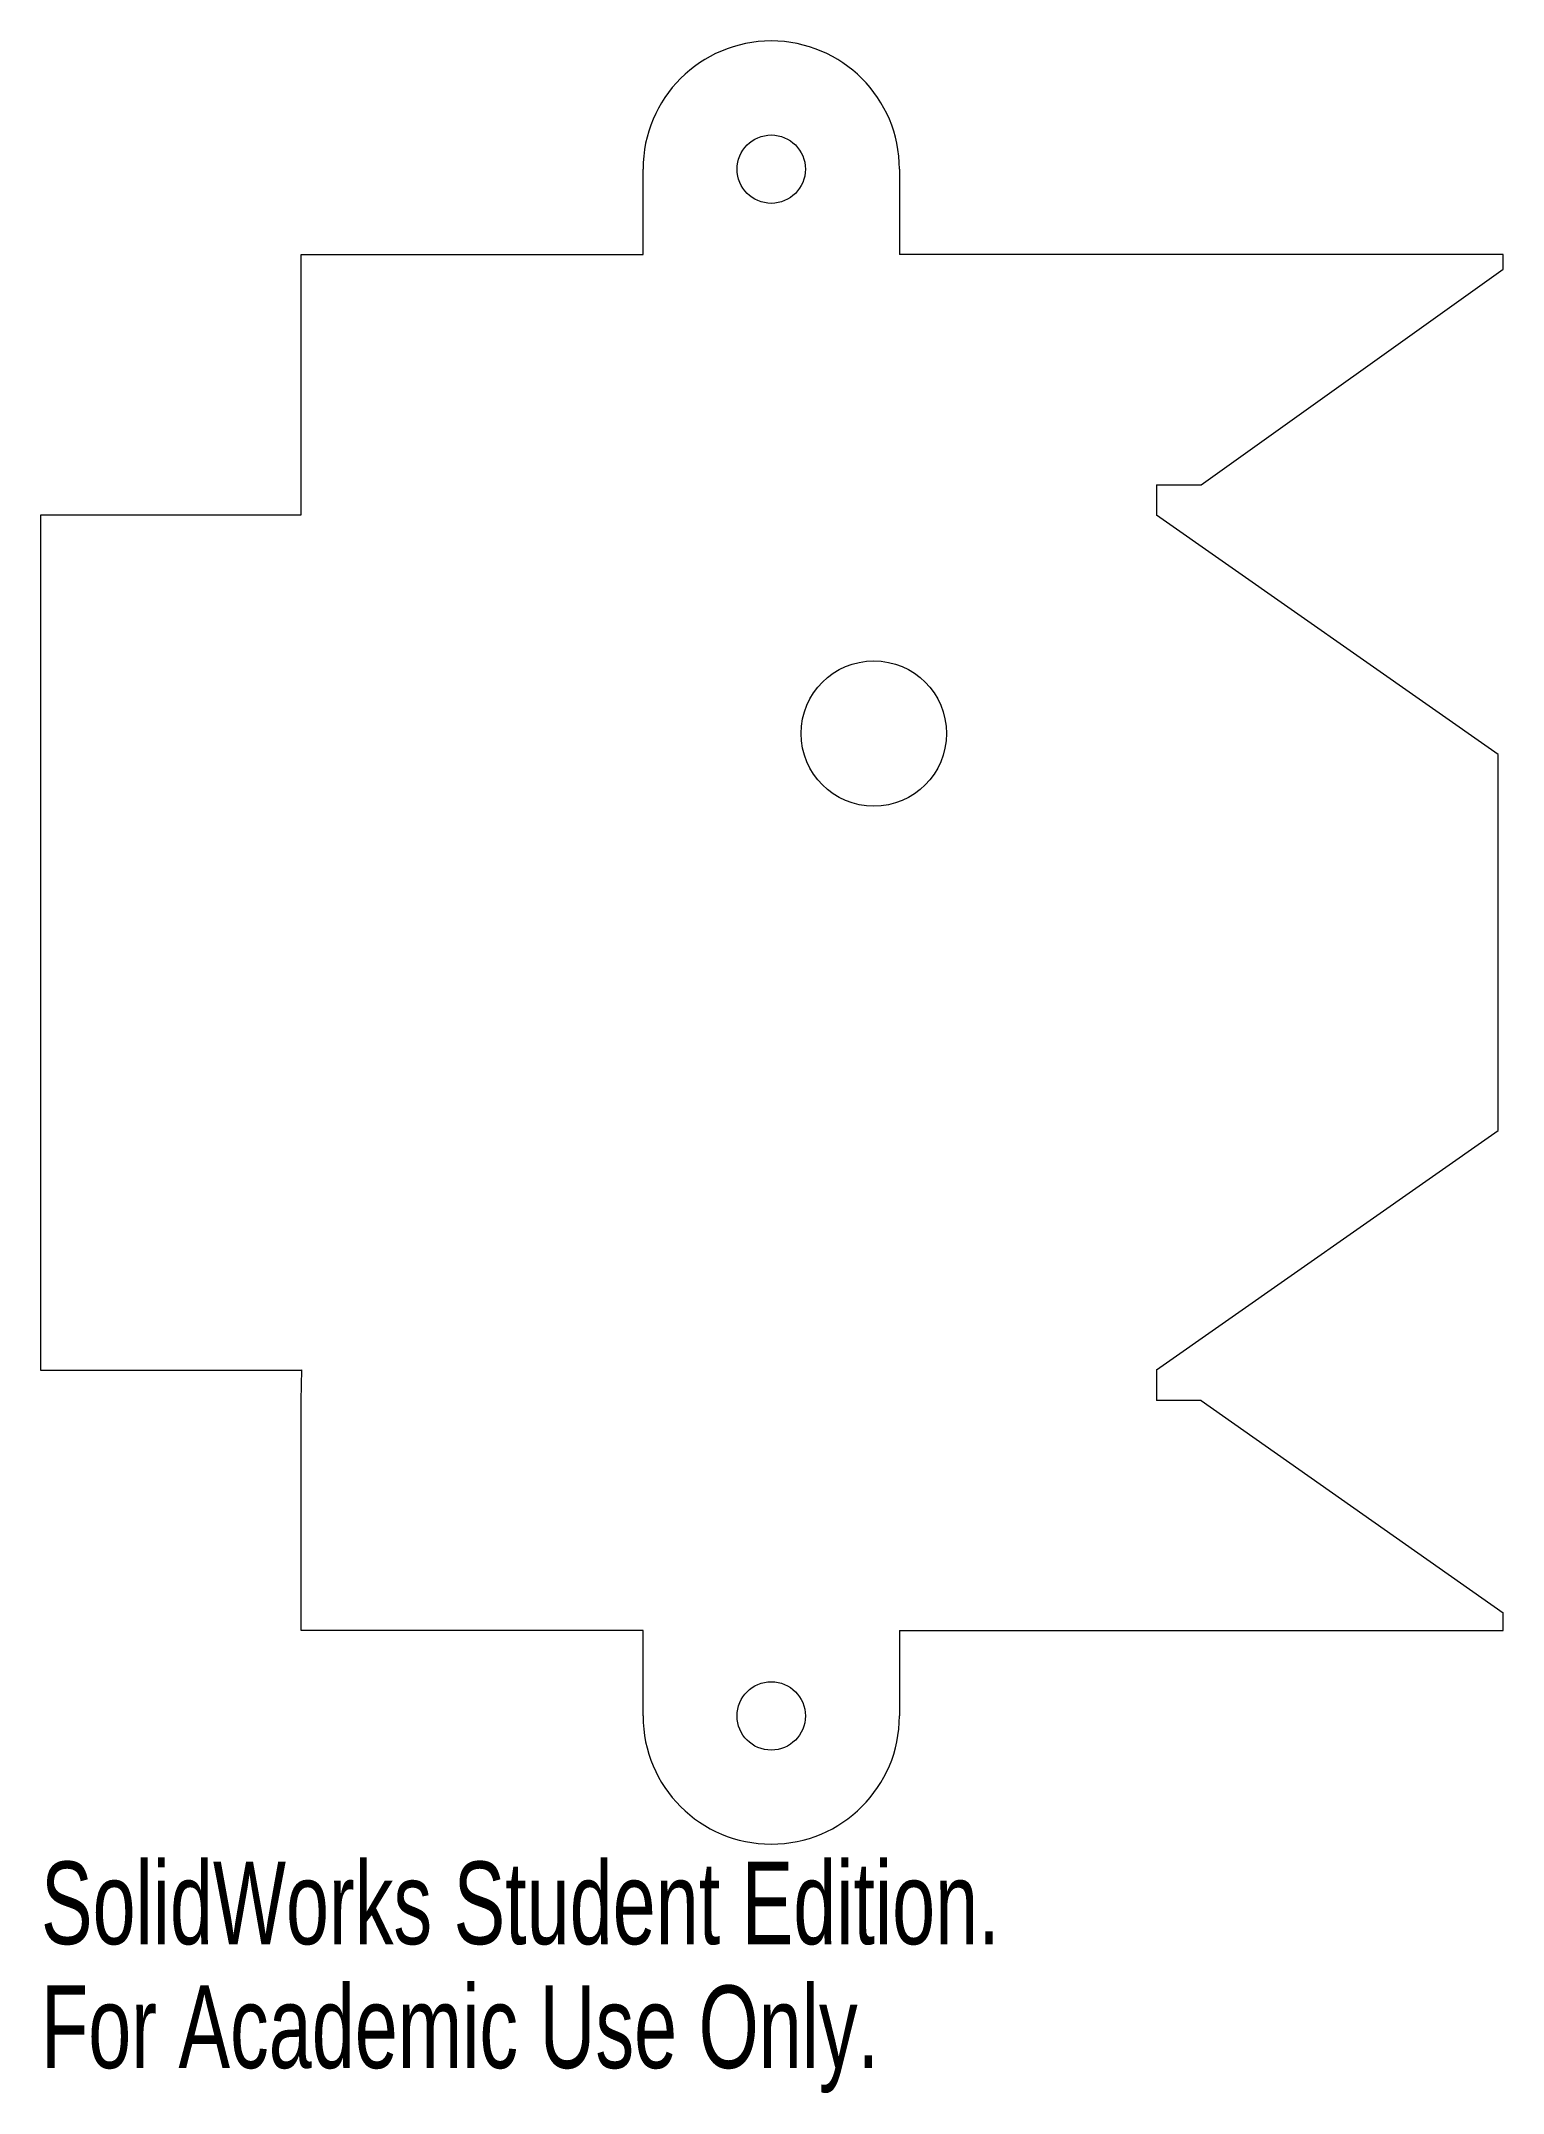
# Model space of a CAD drawing. Header units: millimetres. Extents: x -15 to 70, y -42 to 78.
import ezdxf

# ---------------------------------------------------------------- set-up
doc = ezdxf.new("R2010")
doc.units = ezdxf.units.MM
doc.styles.add('SLDTEXTSTYLE0', font='TXT', dxfattribs={"width": 0.7})

msp = doc.modelspace()

# ---------------------------------------------------------------- linework, layer by layer
at = {"color": 7, "linetype": 'Continuous', "lineweight": 15}
for p, q in [((19.97, 65.25), (19.97, 70.25)), ((34.97, 70.25), (34.97, 65.25)), ((-0.03, 65.25), (19.97, 65.25)), ((-0.03, 50.03), (-0.03, 65.25)), ((70.28, 65.25), (34.97, 65.25)), ((70.28, 64.39), (70.28, 65.25)), ((52.63, 51.79), (70.28, 64.39)), ((50, 51.79), (52.63, 51.79)), ((50, 51.79), (50, 50)), ((-15.25, -0.03), (-15.25, 50.03)), ((-15.25, 50.03), (-0.03, 50.03)), ((70, 36), (50, 50)), ((70, 14), (70, 36)), ((50, 0), (70, 14)), ((-0.03, -1.79), (0, 0)), ((-0.03, -0.03), (0, 0)), ((50, 0), (50, -1.79)), ((-0.03, -0.03), (-15.25, -0.03)), ((-0.03, -15.25), (-0.03, -1.79)), ((52.62, -1.79), (50, -1.79)), ((52.62, -1.79), (70.28, -14.22)), ((70.28, -15.25), (70.28, -14.22)), ((19.97, -15.25), (-0.03, -15.25)), ((19.97, -20.25), (19.97, -15.25)), ((34.97, -15.25), (70.28, -15.25)), ((34.97, -15.25), (34.97, -20.25))]:
    msp.add_line(p, q, dxfattribs=at)
for centre, radius in [((27.47, 70.25), 2), ((33.47, 37.23), 4.25), ((27.47, -20.25), 2)]:
    msp.add_circle(centre, radius, dxfattribs=at)
for centre, start, end in [((27.47, 70.25), 0, 180), ((27.47, -20.25), 180, 0)]:
    msp.add_arc(centre, 7.5, start, end, dxfattribs=at)

# ---------------------------------------------------------------- texts
at = {"color": 7, "linetype": 'Continuous', "char_height": 4.8336, "attachment_point": 1, "style": 'SLDTEXTSTYLE0'}
for s, insert in [('SolidWorks Student Edition.', (-15.25, -28.77)), ('For Academic Use Only.', (-15.25, -36.02))]:
    msp.add_mtext(s, dxfattribs=dict(at, insert=insert))

doc.saveas('drawing.dxf')
